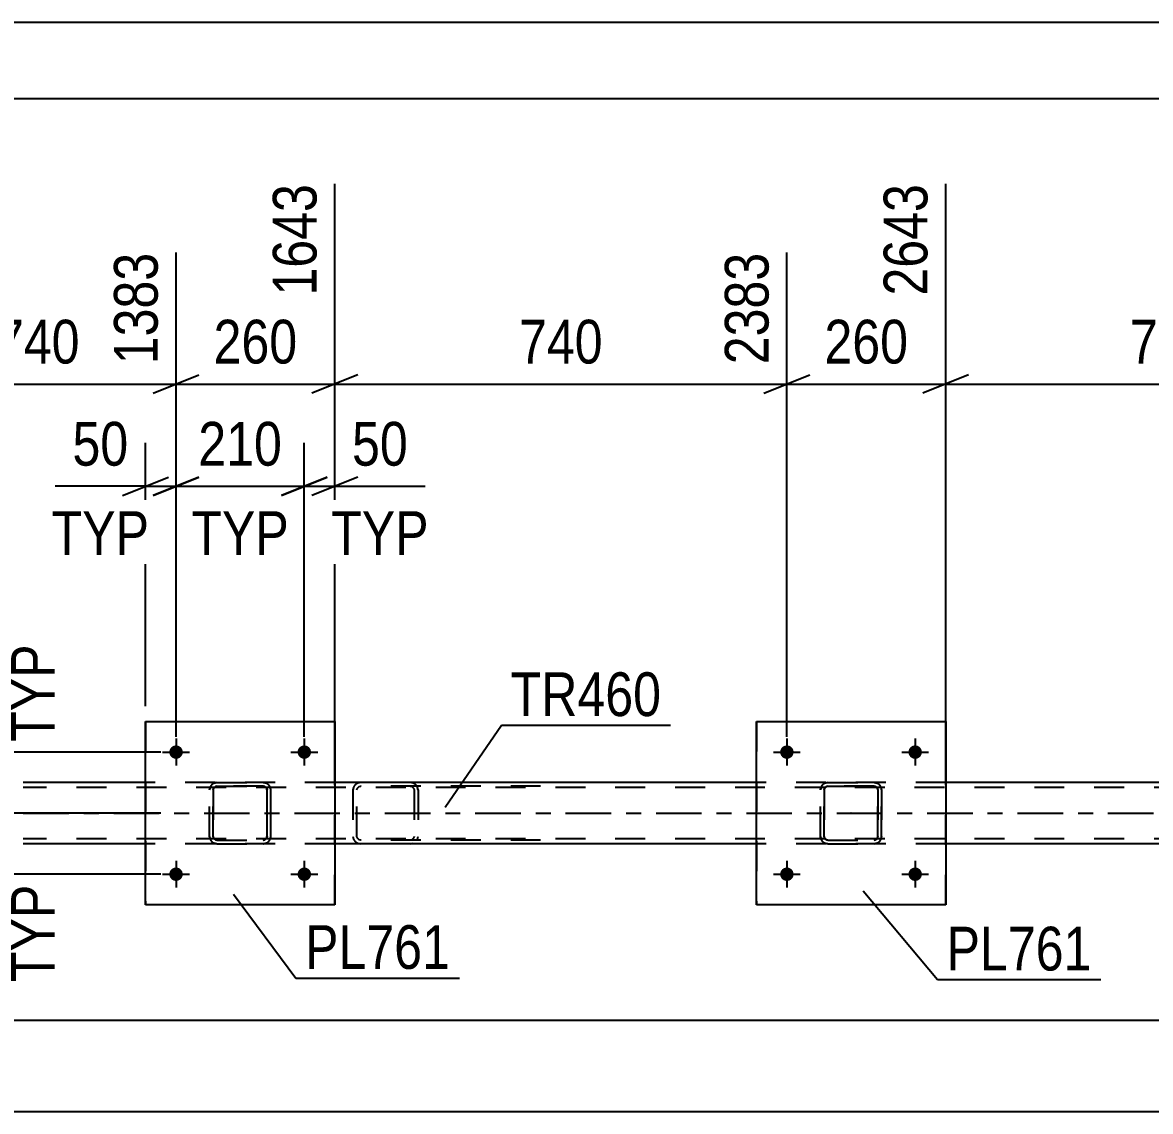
# Model space of a CAD drawing. Header units: millimetres. Extents: x 0 to 841, y 0 to 594.
# Drawn here: x 93.9 to 167.7, y 522.7 to 594 of the extents above; entities that cross this region are included whole.
import ezdxf

# ---------------------------------------------------------------- set-up
doc = ezdxf.new("R2010")
doc.units = ezdxf.units.MM
doc.linetypes.add('DXK_LINE_DOT2', pattern=[3.9198, 1.9599, -1.9599])
doc.linetypes.add('DXK_LINE_DOT3', pattern=[5.9187, 2.979, -0.9799, 0.9799, -0.9799])
doc.styles.add('Arial Narrow', font='ARIALN.TTF', dxfattribs={"height": 0.2})

# ---------------------------------------------------------------- blocks, each defined once
blk = doc.blocks.new('Unknown-318465270-1113')
at = {"color": 5, "linetype": 'Continuous'}
for p, q in [((841, 594), (0, 594)), ((836, 589), (5, 589))]:
    blk.add_line(p, q, dxfattribs=at)
blk = doc.blocks.new('Part-318465270-6247 - 6175')
at = {"color": 2, "linetype": 'Continuous'}
for p, q in [((101.911, 536.212), (101.911, 548.212)), ((101.911, 548.212), (101.911, 548.212)), ((101.911, 548.212), (114.311, 548.212)), ((114.311, 548.212), (114.311, 536.212)), ((101.911, 536.212), (101.911, 536.212)), ((114.311, 536.212), (101.911, 536.212))]:
    blk.add_line(p, q, dxfattribs=at)
at = {"color": 7, "linetype": 'DXK_LINE_DOT2'}
for p, q in [((101.911, 548.212), (101.911, 536.212)), ((101.911, 548.212), (101.911, 548.212)), ((114.311, 536.212), (114.311, 548.212)), ((101.911, 536.212), (101.911, 536.212))]:
    blk.add_line(p, q, dxfattribs=at)
blk = doc.blocks.new('Part-318465270-6248 - 6175')
at = {"color": 7, "linetype": 'DXK_LINE_DOT2'}
for p, q in [((106.106, 543.733), (106.142, 543.917)), ((106.106, 543.733), (106.111, 543.732)), ((106.106, 540.693), (106.106, 543.733)), ((106.147, 543.916), (106.111, 543.732)), ((106.111, 540.692), (106.111, 543.732)), ((106.364, 543.825), (106.346, 543.733)), ((106.351, 543.732), (106.346, 543.733)), ((106.346, 543.733), (106.346, 540.693)), ((106.351, 543.732), (106.369, 543.824)), ((106.351, 540.692), (106.351, 543.732)), ((106.416, 543.903), (106.364, 543.825)), ((106.369, 543.824), (106.421, 543.902)), ((106.402, 544.176), (106.586, 544.213)), ((106.591, 544.212), (106.407, 544.175)), ((106.494, 543.955), (106.416, 543.903)), ((106.421, 543.902), (106.499, 543.954)), ((106.586, 543.973), (106.494, 543.955)), ((106.499, 543.954), (106.591, 543.972)), ((106.591, 544.212), (106.586, 544.213)), ((106.586, 544.213), (109.626, 544.213)), ((106.586, 543.973), (106.591, 543.972)), ((109.626, 543.973), (106.586, 543.973)), ((106.591, 544.212), (109.631, 544.212)), ((106.591, 543.972), (109.631, 543.972)), ((109.626, 544.213), (109.631, 544.212)), ((109.626, 544.213), (109.81, 544.176)), ((109.631, 543.972), (109.626, 543.973)), ((109.718, 543.955), (109.626, 543.973)), ((109.814, 544.175), (109.631, 544.212)), ((109.631, 543.972), (109.722, 543.954)), ((109.718, 543.955), (109.722, 543.954)), ((109.796, 543.903), (109.718, 543.955)), ((109.722, 543.954), (109.8, 543.902)), ((109.848, 543.825), (109.796, 543.903)), ((109.8, 543.902), (109.852, 543.824)), ((109.866, 543.733), (109.848, 543.825)), ((109.852, 543.824), (109.871, 543.732)), ((109.871, 543.732), (109.866, 543.733)), ((109.866, 543.733), (109.866, 540.693)), ((109.871, 540.692), (109.871, 543.732)), ((110.069, 543.917), (110.106, 543.733)), ((110.111, 543.732), (110.074, 543.916)), ((110.111, 543.732), (110.106, 543.733)), ((110.106, 543.733), (110.106, 540.693)), ((110.111, 540.692), (110.111, 543.732)), ((106.111, 540.692), (106.106, 540.693)), ((106.142, 540.509), (106.106, 540.693)), ((106.111, 540.692), (106.147, 540.508)), ((106.346, 540.693), (106.351, 540.692)), ((106.346, 540.693), (106.364, 540.601)), ((106.369, 540.6), (106.351, 540.692)), ((109.848, 540.601), (109.866, 540.693)), ((109.871, 540.692), (109.852, 540.6)), ((109.866, 540.693), (109.871, 540.692)), ((110.106, 540.693), (110.069, 540.509)), ((110.074, 540.508), (110.111, 540.692)), ((110.106, 540.693), (110.111, 540.692)), ((106.364, 540.601), (106.416, 540.523)), ((106.421, 540.522), (106.369, 540.6)), ((106.402, 540.25), (106.407, 540.249)), ((106.586, 540.213), (106.402, 540.25)), ((106.407, 540.249), (106.591, 540.212)), ((106.416, 540.523), (106.494, 540.471)), ((106.499, 540.47), (106.421, 540.522)), ((106.494, 540.471), (106.586, 540.453)), ((106.591, 540.452), (106.499, 540.47)), ((106.591, 540.452), (106.586, 540.453)), ((106.586, 540.453), (109.626, 540.453)), ((106.591, 540.212), (106.586, 540.213)), ((106.586, 540.213), (109.626, 540.213)), ((106.591, 540.452), (109.631, 540.452)), ((106.591, 540.212), (109.631, 540.212)), ((109.626, 540.453), (109.718, 540.471)), ((109.626, 540.453), (109.631, 540.452)), ((109.81, 540.25), (109.626, 540.213)), ((109.626, 540.213), (109.631, 540.212)), ((109.722, 540.47), (109.631, 540.452)), ((109.631, 540.212), (109.814, 540.249)), ((109.718, 540.471), (109.796, 540.523)), ((109.8, 540.522), (109.722, 540.47)), ((109.796, 540.523), (109.848, 540.601)), ((109.852, 540.6), (109.8, 540.522))]:
    blk.add_line(p, q, dxfattribs=at)
at = {"color": 7, "linetype": 'DXK_LINE_DOT3'}
blk.add_line((108.114, 542.211), (108.103, 542.214), dxfattribs=at)
at = {"color": 7, "linetype": 'DXK_LINE_DOT2'}
for centre, start, end in [((106.586, 543.733), 112.5, 157.5), ((106.591, 543.732), 112.5, 157.5), ((109.626, 543.733), 22.5, 67.49999), ((109.631, 543.732), 22.5, 67.49999), ((106.586, 540.693), 202.5, 247.49999), ((106.591, 540.692), 202.5, 247.49999), ((109.626, 540.693), 292.5, 337.5), ((109.631, 540.692), 292.5, 337.5)]:
    blk.add_arc(centre, 0.48, start, end, dxfattribs=at)
blk = doc.blocks.new('Bolt-318465270-6187 - 6175')
at = {"linetype": 'Continuous'}
for points in [[(103.471, 546.213), (103.48, 546.304), (103.509, 546.392), (103.555, 546.471), (103.616, 546.54), (103.691, 546.594), (103.775, 546.631), (103.865, 546.65), (103.957, 546.65), (104.047, 546.631), (104.131, 546.594), (104.205, 546.54), (104.267, 546.471), (104.313, 546.392), (104.341, 546.304), (104.351, 546.213), (104.341, 546.121), (104.313, 546.034), (104.267, 545.954), (104.205, 545.886), (104.131, 545.832), (104.047, 545.794), (103.957, 545.775), (103.865, 545.775), (103.775, 545.794), (103.691, 545.832), (103.616, 545.886), (103.555, 545.954), (103.509, 546.034), (103.48, 546.121)], [(111.871, 546.213), (111.88, 546.304), (111.909, 546.392), (111.955, 546.471), (112.016, 546.54), (112.091, 546.594), (112.175, 546.631), (112.265, 546.65), (112.357, 546.65), (112.447, 546.631), (112.531, 546.594), (112.605, 546.54), (112.667, 546.471), (112.713, 546.392), (112.741, 546.304), (112.751, 546.213), (112.741, 546.121), (112.713, 546.034), (112.667, 545.954), (112.605, 545.886), (112.531, 545.832), (112.447, 545.794), (112.357, 545.775), (112.265, 545.775), (112.175, 545.794), (112.091, 545.832), (112.016, 545.886), (111.955, 545.954), (111.909, 546.034), (111.88, 546.121)]]:
    blk.add_hatch(color=1, dxfattribs=at).paths.add_polyline_path(points)
at = {"color": 1, "linetype": 'Continuous'}
for p, q in [((103.911, 547.093), (103.911, 545.333)), ((112.311, 547.093), (112.311, 545.333)), ((103.031, 546.213), (104.791, 546.213)), ((111.431, 546.213), (113.191, 546.213))]:
    blk.add_line(p, q, dxfattribs=at)
blk = doc.blocks.new('Bolt-318465270-6188 - 6175')
at = {"linetype": 'Continuous'}
for points in [[(103.471, 538.213), (103.48, 538.304), (103.509, 538.392), (103.555, 538.471), (103.616, 538.54), (103.691, 538.594), (103.775, 538.631), (103.865, 538.65), (103.957, 538.65), (104.047, 538.631), (104.131, 538.594), (104.205, 538.54), (104.267, 538.471), (104.313, 538.392), (104.341, 538.304), (104.351, 538.213), (104.341, 538.121), (104.313, 538.034), (104.267, 537.954), (104.205, 537.886), (104.131, 537.832), (104.047, 537.794), (103.957, 537.775), (103.865, 537.775), (103.775, 537.794), (103.691, 537.832), (103.616, 537.886), (103.555, 537.954), (103.509, 538.034), (103.48, 538.121)], [(111.871, 538.213), (111.88, 538.304), (111.909, 538.392), (111.955, 538.471), (112.016, 538.54), (112.091, 538.594), (112.175, 538.631), (112.265, 538.65), (112.357, 538.65), (112.447, 538.631), (112.531, 538.594), (112.605, 538.54), (112.667, 538.471), (112.713, 538.392), (112.741, 538.304), (112.751, 538.213), (112.741, 538.121), (112.713, 538.034), (112.667, 537.954), (112.605, 537.886), (112.531, 537.832), (112.447, 537.794), (112.357, 537.775), (112.265, 537.775), (112.175, 537.794), (112.091, 537.832), (112.016, 537.886), (111.955, 537.954), (111.909, 538.034), (111.88, 538.121)]]:
    blk.add_hatch(color=1, dxfattribs=at).paths.add_polyline_path(points)
at = {"color": 1, "linetype": 'Continuous'}
for p, q in [((103.911, 539.093), (103.911, 537.333)), ((112.311, 539.093), (112.311, 537.333)), ((103.031, 538.213), (104.791, 538.213)), ((111.431, 538.213), (113.191, 538.213))]:
    blk.add_line(p, q, dxfattribs=at)
blk = doc.blocks.new('Part-318465270-6253 - 6175')
at = {"color": 2, "linetype": 'Continuous'}
for p, q in [((141.91, 536.212), (141.91, 548.212)), ((141.91, 548.212), (141.91, 548.212)), ((141.91, 548.212), (154.31, 548.212)), ((154.31, 548.212), (154.31, 536.212)), ((141.91, 536.212), (141.91, 536.212)), ((154.31, 536.212), (141.91, 536.212))]:
    blk.add_line(p, q, dxfattribs=at)
at = {"color": 7, "linetype": 'DXK_LINE_DOT2'}
for p, q in [((141.91, 548.212), (141.91, 536.212)), ((141.91, 548.212), (141.91, 548.212)), ((154.31, 536.212), (154.31, 548.212)), ((141.91, 536.212), (141.91, 536.212))]:
    blk.add_line(p, q, dxfattribs=at)
blk = doc.blocks.new('Bolt-318465270-6189 - 6175')
at = {"linetype": 'Continuous'}
for points in [[(143.47, 546.213), (143.479, 546.304), (143.508, 546.392), (143.554, 546.471), (143.615, 546.54), (143.69, 546.594), (143.774, 546.631), (143.864, 546.65), (143.956, 546.65), (144.046, 546.631), (144.13, 546.594), (144.204, 546.54), (144.266, 546.471), (144.312, 546.392), (144.34, 546.304), (144.35, 546.213), (144.34, 546.121), (144.312, 546.034), (144.266, 545.954), (144.204, 545.886), (144.13, 545.832), (144.046, 545.794), (143.956, 545.775), (143.864, 545.775), (143.774, 545.794), (143.69, 545.832), (143.615, 545.886), (143.554, 545.954), (143.508, 546.034), (143.479, 546.121)], [(151.87, 546.213), (151.879, 546.304), (151.908, 546.392), (151.954, 546.471), (152.015, 546.54), (152.09, 546.594), (152.174, 546.631), (152.264, 546.65), (152.356, 546.65), (152.446, 546.631), (152.53, 546.594), (152.604, 546.54), (152.666, 546.471), (152.712, 546.392), (152.74, 546.304), (152.75, 546.213), (152.74, 546.121), (152.712, 546.034), (152.666, 545.954), (152.604, 545.886), (152.53, 545.832), (152.446, 545.794), (152.356, 545.775), (152.264, 545.775), (152.174, 545.794), (152.09, 545.832), (152.015, 545.886), (151.954, 545.954), (151.908, 546.034), (151.879, 546.121)]]:
    blk.add_hatch(color=1, dxfattribs=at).paths.add_polyline_path(points)
at = {"color": 1, "linetype": 'Continuous'}
for p, q in [((143.91, 547.093), (143.91, 545.333)), ((152.31, 547.093), (152.31, 545.333)), ((143.03, 546.213), (144.79, 546.213)), ((151.43, 546.213), (153.19, 546.213))]:
    blk.add_line(p, q, dxfattribs=at)
blk = doc.blocks.new('Part-318465270-6254 - 6175')
at = {"color": 7, "linetype": 'DXK_LINE_DOT2'}
for p, q in [((146.105, 543.733), (146.142, 543.917)), ((146.105, 543.733), (146.11, 543.732)), ((146.105, 540.693), (146.105, 543.733)), ((146.146, 543.916), (146.11, 543.732)), ((146.11, 540.692), (146.11, 543.732)), ((146.363, 543.825), (146.345, 543.733)), ((146.35, 543.732), (146.345, 543.733)), ((146.345, 543.733), (146.345, 540.693)), ((146.35, 543.732), (146.368, 543.824)), ((146.35, 540.692), (146.35, 543.732)), ((146.415, 543.903), (146.363, 543.825)), ((146.368, 543.824), (146.42, 543.902)), ((146.401, 544.176), (146.585, 544.213)), ((146.59, 544.212), (146.406, 544.175)), ((146.493, 543.955), (146.415, 543.903)), ((146.42, 543.902), (146.498, 543.954)), ((146.585, 543.973), (146.493, 543.955)), ((146.498, 543.954), (146.59, 543.972)), ((146.59, 544.212), (146.585, 544.213)), ((146.585, 544.213), (149.625, 544.213)), ((146.585, 543.973), (146.59, 543.972)), ((149.625, 543.973), (146.585, 543.973)), ((146.59, 544.212), (149.63, 544.212)), ((146.59, 543.972), (149.63, 543.972)), ((149.625, 544.213), (149.63, 544.212)), ((149.625, 544.213), (149.809, 544.176)), ((149.63, 543.972), (149.625, 543.973)), ((149.717, 543.955), (149.625, 543.973)), ((149.813, 544.175), (149.63, 544.212)), ((149.63, 543.972), (149.722, 543.954)), ((149.717, 543.955), (149.722, 543.954)), ((149.795, 543.903), (149.717, 543.955)), ((149.722, 543.954), (149.799, 543.902)), ((149.847, 543.825), (149.795, 543.903)), ((149.799, 543.902), (149.851, 543.824)), ((149.865, 543.733), (149.847, 543.825)), ((149.851, 543.824), (149.87, 543.732)), ((149.87, 543.732), (149.865, 543.733)), ((149.865, 543.733), (149.865, 540.693)), ((149.87, 540.692), (149.87, 543.732)), ((150.069, 543.917), (150.105, 543.733)), ((150.11, 543.732), (150.073, 543.916)), ((150.11, 543.732), (150.105, 543.733)), ((150.105, 543.733), (150.105, 540.693)), ((150.11, 540.692), (150.11, 543.732)), ((146.11, 540.692), (146.105, 540.693)), ((146.142, 540.509), (146.105, 540.693)), ((146.11, 540.692), (146.146, 540.508)), ((146.345, 540.693), (146.35, 540.692)), ((146.345, 540.693), (146.363, 540.601)), ((146.368, 540.6), (146.35, 540.692)), ((149.847, 540.601), (149.865, 540.693)), ((149.87, 540.692), (149.851, 540.6)), ((149.865, 540.693), (149.87, 540.692)), ((150.105, 540.693), (150.069, 540.509)), ((150.073, 540.508), (150.11, 540.692)), ((150.105, 540.693), (150.11, 540.692)), ((146.363, 540.601), (146.415, 540.523)), ((146.42, 540.522), (146.368, 540.6)), ((146.401, 540.25), (146.406, 540.249)), ((146.585, 540.213), (146.401, 540.25)), ((146.406, 540.249), (146.59, 540.212)), ((146.415, 540.523), (146.493, 540.471)), ((146.498, 540.47), (146.42, 540.522)), ((146.493, 540.471), (146.585, 540.453)), ((146.59, 540.452), (146.498, 540.47)), ((146.59, 540.452), (146.585, 540.453)), ((146.585, 540.453), (149.625, 540.453)), ((146.59, 540.212), (146.585, 540.213)), ((146.585, 540.213), (149.625, 540.213)), ((146.59, 540.452), (149.63, 540.452)), ((146.59, 540.212), (149.63, 540.212)), ((149.625, 540.453), (149.717, 540.471)), ((149.625, 540.453), (149.63, 540.452)), ((149.809, 540.25), (149.625, 540.213)), ((149.625, 540.213), (149.63, 540.212)), ((149.722, 540.47), (149.63, 540.452)), ((149.63, 540.212), (149.813, 540.249)), ((149.717, 540.471), (149.795, 540.523)), ((149.799, 540.522), (149.722, 540.47)), ((149.795, 540.523), (149.847, 540.601)), ((149.851, 540.6), (149.799, 540.522))]:
    blk.add_line(p, q, dxfattribs=at)
at = {"color": 7, "linetype": 'DXK_LINE_DOT3'}
blk.add_line((148.113, 542.211), (148.102, 542.214), dxfattribs=at)
at = {"color": 7, "linetype": 'DXK_LINE_DOT2'}
for centre, start, end in [((146.585, 543.733), 112.5, 157.5), ((146.59, 543.732), 112.5, 157.5), ((149.625, 543.733), 22.5, 67.49999), ((149.63, 543.732), 22.5, 67.49999), ((146.585, 540.693), 202.5, 247.49999), ((146.59, 540.692), 202.5, 247.49999), ((149.625, 540.693), 292.5, 337.5), ((149.63, 540.692), 292.5, 337.5)]:
    blk.add_arc(centre, 0.48, start, end, dxfattribs=at)
blk = doc.blocks.new('Bolt-318465270-6190 - 6175')
at = {"linetype": 'Continuous'}
for points in [[(143.47, 538.213), (143.479, 538.304), (143.508, 538.392), (143.554, 538.471), (143.615, 538.54), (143.69, 538.594), (143.774, 538.631), (143.864, 538.65), (143.956, 538.65), (144.046, 538.631), (144.13, 538.594), (144.204, 538.54), (144.266, 538.471), (144.312, 538.392), (144.34, 538.304), (144.35, 538.213), (144.34, 538.121), (144.312, 538.034), (144.266, 537.954), (144.204, 537.886), (144.13, 537.832), (144.046, 537.794), (143.956, 537.775), (143.864, 537.775), (143.774, 537.794), (143.69, 537.832), (143.615, 537.886), (143.554, 537.954), (143.508, 538.034), (143.479, 538.121)], [(151.87, 538.213), (151.879, 538.304), (151.908, 538.392), (151.954, 538.471), (152.015, 538.54), (152.09, 538.594), (152.174, 538.631), (152.264, 538.65), (152.356, 538.65), (152.446, 538.631), (152.53, 538.594), (152.604, 538.54), (152.666, 538.471), (152.712, 538.392), (152.74, 538.304), (152.75, 538.213), (152.74, 538.121), (152.712, 538.034), (152.666, 537.954), (152.604, 537.886), (152.53, 537.832), (152.446, 537.794), (152.356, 537.775), (152.264, 537.775), (152.174, 537.794), (152.09, 537.832), (152.015, 537.886), (151.954, 537.954), (151.908, 538.034), (151.879, 538.121)]]:
    blk.add_hatch(color=1, dxfattribs=at).paths.add_polyline_path(points)
at = {"color": 1, "linetype": 'Continuous'}
for p, q in [((143.91, 539.093), (143.91, 537.333)), ((152.31, 539.093), (152.31, 537.333)), ((143.03, 538.213), (144.79, 538.213)), ((151.43, 538.213), (153.19, 538.213))]:
    blk.add_line(p, q, dxfattribs=at)
blk = doc.blocks.new('Part-318465270-6266 - 6175')
at = {"color": 7, "linetype": 'DXK_LINE_DOT2'}
for p, q in [((115.532, 543.893), (115.498, 543.733)), ((115.498, 543.733), (115.498, 540.693)), ((115.537, 543.917), (115.532, 543.893)), ((115.754, 543.733), (115.773, 543.825)), ((115.754, 540.693), (115.754, 543.733)), ((115.773, 543.825), (115.828, 543.903)), ((116.009, 544.213), (115.814, 544.176)), ((115.828, 543.903), (115.911, 543.955)), ((115.911, 543.955), (116.009, 543.973)), ((127.785, 544.213), (116.009, 544.213)), ((127.785, 543.973), (116.009, 543.973)), ((119.44, 544.176), (119.244, 544.213)), ((119.244, 543.973), (119.342, 543.955)), ((119.342, 543.955), (119.425, 543.903)), ((119.425, 543.903), (119.48, 543.825)), ((119.48, 543.825), (119.5, 543.733)), ((119.5, 543.733), (119.5, 540.693)), ((119.721, 543.893), (119.716, 543.917)), ((119.755, 543.733), (119.721, 543.893)), ((119.755, 543.733), (119.755, 540.693)), ((115.498, 540.693), (115.516, 540.608)), ((115.773, 540.601), (115.754, 540.693)), ((119.5, 540.693), (119.48, 540.601)), ((119.737, 540.608), (119.755, 540.693)), ((115.516, 540.608), (115.537, 540.509)), ((115.828, 540.523), (115.773, 540.601)), ((115.814, 540.25), (116.009, 540.213)), ((115.911, 540.471), (115.828, 540.523)), ((116.009, 540.453), (115.911, 540.471)), ((127.785, 540.453), (116.009, 540.453)), ((127.785, 540.213), (116.009, 540.213)), ((119.342, 540.471), (119.244, 540.453)), ((119.244, 540.213), (119.44, 540.25)), ((119.425, 540.523), (119.342, 540.471)), ((119.48, 540.601), (119.425, 540.523)), ((119.716, 540.509), (119.737, 540.608))]:
    blk.add_line(p, q, dxfattribs=at)
for centre, start, end in [((115.99, 543.712), 110.75832, 155.68004), ((119.264, 543.712), 24.31996, 69.24168), ((115.99, 540.714), 204.31996, 249.24168)]:
    blk.add_arc(centre, 0.496, start, end, dxfattribs=at)
blk = doc.blocks.new('Part-318465270-6236 - 6175')
at = {"color": 2, "linetype": 'Continuous'}
for p, q in [((101.911, 544.213), (93.911, 544.213)), ((141.91, 544.213), (114.311, 544.213)), ((181.91, 544.213), (154.31, 544.213)), ((101.911, 540.213), (93.911, 540.213)), ((141.91, 540.213), (114.311, 540.213)), ((181.91, 540.213), (154.31, 540.213))]:
    blk.add_line(p, q, dxfattribs=at)
at = {"color": 7, "linetype": 'DXK_LINE_DOT2'}
for p, q in [((769.642, 543.893), (93.911, 543.893)), ((114.311, 544.213), (101.911, 544.213)), ((154.31, 544.213), (141.91, 544.213)), ((769.642, 540.533), (93.911, 540.533)), ((114.311, 540.213), (101.911, 540.213)), ((154.31, 540.213), (141.91, 540.213))]:
    blk.add_line(p, q, dxfattribs=at)
at = {"color": 7, "linetype": 'DXK_LINE_DOT3'}
blk.add_line((93.911, 542.213), (769.642, 542.213), dxfattribs=at)
blk = doc.blocks.new('StraightDimension-318465270-6450 - 6175')
at = {"color": 7, "linetype": 'Continuous'}
for p, q in [((90.873, 543.712), (92.073, 540.712)), ((102.911, 542.212), (88.623, 542.212)), ((91.473, 538.213), (91.473, 542.212)), ((92.073, 536.713), (90.873, 539.713)), ((102.911, 538.213), (88.623, 538.213)), ((91.473, 538.213), (91.473, 530.478)), ((91.473, 538.213), (91.473, 530.478))]:
    blk.add_line(p, q, dxfattribs=at)
at = {"color": 0}
blk.add_wipeout([(90.723, 537.688), (86.523, 537.688), (86.523, 531.003), (90.723, 531.003)], dxfattribs=at)
at = {"color": 0, "linetype": 'Continuous'}
blk.add_wipeout([(96.573, 538.14), (92.373, 538.14), (92.373, 530.551), (96.573, 530.551)], dxfattribs=at)
at = {"color": 3, "style": 'Arial Narrow'}
blk.add_text('100', height=2.8633, rotation=90.00021, dxfattribs=at).set_placement((90.123, 531.603))
at = {"color": 3, "linetype": 'Continuous', "style": 'Arial Narrow'}
blk.add_text('TYP', height=2.8633, rotation=90.00021, dxfattribs=at).set_placement((95.973, 531.151))
blk = doc.blocks.new('StraightDimension-318465270-6526 - 6175')
at = {"color": 7, "linetype": 'Continuous'}
blk.add_line((60.075, 528.659), (769.642, 528.659), dxfattribs=at)
blk = doc.blocks.new('StraightDimension-318465270-6972 - 6175')
at = {"color": 7, "linetype": 'Continuous'}
for p, q in [((154.31, 545.213), (154.31, 583.43)), ((143.91, 547.213), (143.91, 578.93)), ((142.41, 569.717), (145.41, 570.917)), ((155.81, 570.917), (152.81, 569.717)), ((143.91, 570.317), (154.31, 570.317))]:
    blk.add_line(p, q, dxfattribs=at)
at = {"color": 0}
blk.add_wipeout([(152.452, 571.067), (152.452, 575.267), (145.768, 575.267), (145.768, 571.067)], dxfattribs=at)
at = {"color": 3, "style": 'Arial Narrow'}
blk.add_text('260', height=2.8633, dxfattribs=at).set_placement((146.368, 571.667))
at = {"color": 0, "linetype": 'Continuous'}
blk.add_wipeout([(153.71, 584.03), (149.51, 584.03), (149.51, 575.517), (153.71, 575.517)], dxfattribs=at)
at = {"color": 3, "linetype": 'Continuous', "style": 'Arial Narrow'}
blk.add_text('2643', height=2.8633, rotation=90.00021, dxfattribs=at).set_placement((153.11, 576.117))
blk = doc.blocks.new('StraightDimension-318465270-6435 - 6175')
at = {"color": 7, "linetype": 'Continuous'}
for p, q in [((91.473, 546.213), (91.473, 553.947)), ((91.473, 546.213), (91.473, 553.947)), ((90.873, 547.713), (92.073, 544.713)), ((102.911, 546.213), (88.623, 546.213)), ((91.473, 542.212), (91.473, 546.213)), ((92.073, 540.712), (90.873, 543.712)), ((102.911, 542.212), (88.623, 542.212))]:
    blk.add_line(p, q, dxfattribs=at)
at = {"color": 0}
blk.add_wipeout([(90.723, 553.422), (86.523, 553.422), (86.523, 546.738), (90.723, 546.738)], dxfattribs=at)
at = {"color": 0, "linetype": 'Continuous'}
blk.add_wipeout([(96.573, 553.875), (92.373, 553.875), (92.373, 546.285), (96.573, 546.285)], dxfattribs=at)
at = {"color": 3, "style": 'Arial Narrow'}
blk.add_text('100', height=2.8633, rotation=90.00021, dxfattribs=at).set_placement((90.123, 547.338))
at = {"color": 3, "linetype": 'Continuous', "style": 'Arial Narrow'}
blk.add_text('TYP', height=2.8633, rotation=90.00021, dxfattribs=at).set_placement((95.973, 546.885))
blk = doc.blocks.new('StraightDimension-318465270-6466 - 6175')
at = {"color": 7, "linetype": 'Continuous'}
for p, q in [((112.311, 547.213), (112.311, 566.478)), ((114.311, 549.212), (114.311, 566.478)), ((110.811, 563.028), (113.811, 564.228)), ((112.311, 563.628), (114.311, 563.628)), ((115.811, 564.228), (112.811, 563.028)), ((114.311, 563.628), (120.217, 563.628)), ((114.311, 563.628), (120.217, 563.628))]:
    blk.add_line(p, q, dxfattribs=at)
at = {"color": 0}
blk.add_wipeout([(119.692, 564.378), (119.692, 568.578), (114.836, 568.578), (114.836, 564.378)], dxfattribs=at)
at = {"color": 0, "linetype": 'Continuous'}
blk.add_wipeout([(121.059, 558.528), (121.059, 562.728), (113.469, 562.728), (113.469, 558.528)], dxfattribs=at)
at = {"color": 3, "style": 'Arial Narrow'}
blk.add_text('50', height=2.8633, dxfattribs=at).set_placement((115.436, 564.978))
at = {"color": 3, "linetype": 'Continuous', "style": 'Arial Narrow'}
blk.add_text('TYP', height=2.8633, dxfattribs=at).set_placement((114.069, 559.128))
blk = doc.blocks.new('StraightDimension-318465270-6955 - 6175')
at = {"color": 7, "linetype": 'Continuous'}
for p, q in [((154.31, 545.213), (154.31, 583.43)), ((183.909, 547.213), (183.909, 578.93)), ((155.81, 570.917), (152.81, 569.717)), ((182.409, 569.717), (185.409, 570.917)), ((154.31, 570.317), (183.909, 570.317))]:
    blk.add_line(p, q, dxfattribs=at)
at = {"color": 0}
blk.add_wipeout([(172.452, 571.067), (172.452, 575.267), (165.767, 575.267), (165.767, 571.067)], dxfattribs=at)
at = {"color": 3, "style": 'Arial Narrow'}
blk.add_text('740', height=2.8633, dxfattribs=at).set_placement((166.367, 571.667))
at = {"color": 0, "linetype": 'Continuous'}
blk.add_wipeout([(183.309, 579.53), (179.109, 579.53), (179.109, 571.017), (183.309, 571.017)], dxfattribs=at)
at = {"color": 3, "linetype": 'Continuous', "style": 'Arial Narrow'}
blk.add_text('3383', height=2.8633, rotation=90.00021, dxfattribs=at).set_placement((182.709, 571.617))
blk = doc.blocks.new('StraightDimension-318465270-6989 - 6175')
at = {"color": 7, "linetype": 'Continuous'}
for p, q in [((114.311, 545.213), (114.311, 583.43)), ((143.91, 547.213), (143.91, 578.93)), ((115.811, 570.917), (112.811, 569.717)), ((142.41, 569.717), (145.41, 570.917)), ((114.311, 570.317), (143.91, 570.317))]:
    blk.add_line(p, q, dxfattribs=at)
at = {"color": 0}
blk.add_wipeout([(132.453, 571.067), (132.453, 575.267), (125.768, 575.267), (125.768, 571.067)], dxfattribs=at)
at = {"color": 3, "style": 'Arial Narrow'}
blk.add_text('740', height=2.8633, dxfattribs=at).set_placement((126.368, 571.667))
at = {"color": 0, "linetype": 'Continuous'}
blk.add_wipeout([(143.31, 579.53), (139.11, 579.53), (139.11, 571.017), (143.31, 571.017)], dxfattribs=at)
at = {"color": 3, "linetype": 'Continuous', "style": 'Arial Narrow'}
blk.add_text('2383', height=2.8633, rotation=90.00021, dxfattribs=at).set_placement((142.71, 571.617))
blk = doc.blocks.new('StraightDimension-318465270-7002 - 6175')
at = {"color": 7, "linetype": 'Continuous'}
for p, q in [((114.311, 545.213), (114.311, 583.43)), ((103.911, 547.213), (103.911, 578.93)), ((102.411, 569.717), (105.411, 570.917)), ((115.811, 570.917), (112.811, 569.717)), ((103.911, 570.317), (114.311, 570.317))]:
    blk.add_line(p, q, dxfattribs=at)
at = {"color": 0}
blk.add_wipeout([(112.453, 571.067), (112.453, 575.267), (105.769, 575.267), (105.769, 571.067)], dxfattribs=at)
at = {"color": 3, "style": 'Arial Narrow'}
blk.add_text('260', height=2.8633, dxfattribs=at).set_placement((106.369, 571.667))
at = {"color": 0, "linetype": 'Continuous'}
blk.add_wipeout([(113.711, 584.03), (109.511, 584.03), (109.511, 575.517), (113.711, 575.517)], dxfattribs=at)
at = {"color": 3, "linetype": 'Continuous', "style": 'Arial Narrow'}
blk.add_text('1643', height=2.8633, rotation=90.00021, dxfattribs=at).set_placement((113.111, 576.117))
blk = doc.blocks.new('StraightDimension-318465270-7015 - 6175')
at = {"color": 7, "linetype": 'Continuous'}
for p, q in [((85.811, 545.213), (85.811, 581.601)), ((103.911, 547.213), (103.911, 578.93)), ((87.311, 570.917), (84.311, 569.717)), ((102.411, 569.717), (105.411, 570.917)), ((85.811, 570.317), (103.911, 570.317))]:
    blk.add_line(p, q, dxfattribs=at)
at = {"color": 0}
blk.add_wipeout([(98.203, 571.067), (98.203, 575.267), (91.519, 575.267), (91.519, 571.067)], dxfattribs=at)
at = {"color": 3, "style": 'Arial Narrow'}
blk.add_text('740', height=2.8633, dxfattribs=at).set_placement((92.119, 571.667))
at = {"color": 0, "linetype": 'Continuous'}
blk.add_wipeout([(103.311, 579.53), (99.111, 579.53), (99.111, 571.017), (103.311, 571.017)], dxfattribs=at)
at = {"color": 3, "linetype": 'Continuous', "style": 'Arial Narrow'}
blk.add_text('1383', height=2.8633, rotation=90.00021, dxfattribs=at).set_placement((102.711, 571.617))
blk = doc.blocks.new('StraightDimension-318465270-8460 - 6175')
at = {"color": 7, "linetype": 'Continuous'}
for p, q in [((103.91, 547.213), (103.91, 566.478)), ((112.31, 547.213), (112.31, 566.478)), ((102.41, 563.028), (105.41, 564.228)), ((103.91, 563.628), (112.31, 563.628)), ((113.81, 564.228), (110.81, 563.028))]:
    blk.add_line(p, q, dxfattribs=at)
at = {"color": 0}
blk.add_wipeout([(111.452, 564.378), (111.452, 568.578), (104.768, 568.578), (104.768, 564.378)], dxfattribs=at)
at = {"color": 0, "linetype": 'Continuous'}
blk.add_wipeout([(111.905, 558.528), (111.905, 562.728), (104.315, 562.728), (104.315, 558.528)], dxfattribs=at)
at = {"color": 3, "style": 'Arial Narrow'}
blk.add_text('210', height=2.8633, dxfattribs=at).set_placement((105.368, 564.978))
at = {"color": 3, "linetype": 'Continuous', "style": 'Arial Narrow'}
blk.add_text('TYP', height=2.8633, dxfattribs=at).set_placement((104.915, 559.128))
blk = doc.blocks.new('StraightDimension-318465270-8714 - 6175')
at = {"color": 7, "linetype": 'Continuous'}
for p, q in [((112.31, 547.213), (112.31, 566.478)), ((114.311, 549.212), (114.311, 566.478)), ((110.81, 563.028), (113.81, 564.228)), ((112.31, 563.628), (114.311, 563.628)), ((115.811, 564.228), (112.811, 563.028)), ((114.311, 563.628), (120.217, 563.628)), ((114.311, 563.628), (120.217, 563.628))]:
    blk.add_line(p, q, dxfattribs=at)
at = {"color": 0}
blk.add_wipeout([(119.692, 564.378), (119.692, 568.578), (114.836, 568.578), (114.836, 564.378)], dxfattribs=at)
at = {"color": 0, "linetype": 'Continuous'}
blk.add_wipeout([(121.059, 558.528), (121.059, 562.728), (113.469, 562.728), (113.469, 558.528)], dxfattribs=at)
at = {"color": 3, "style": 'Arial Narrow'}
blk.add_text('50', height=2.8633, dxfattribs=at).set_placement((115.436, 564.978))
at = {"color": 3, "linetype": 'Continuous', "style": 'Arial Narrow'}
blk.add_text('TYP', height=2.8633, dxfattribs=at).set_placement((114.069, 559.128))
blk = doc.blocks.new('StraightDimension-318465270-8715 - 6175')
at = {"color": 7, "linetype": 'Continuous'}
for p, q in [((101.911, 549.212), (101.911, 566.478)), ((103.91, 547.213), (103.91, 566.478)), ((101.911, 563.628), (96.004, 563.628)), ((101.911, 563.628), (96.004, 563.628)), ((100.411, 563.028), (103.411, 564.228)), ((101.911, 563.628), (103.91, 563.628)), ((105.41, 564.228), (102.41, 563.028))]:
    blk.add_line(p, q, dxfattribs=at)
at = {"color": 0}
blk.add_wipeout([(101.386, 564.378), (101.386, 568.578), (96.529, 568.578), (96.529, 564.378)], dxfattribs=at)
at = {"color": 0, "linetype": 'Continuous'}
blk.add_wipeout([(102.752, 558.528), (102.752, 562.728), (95.163, 562.728), (95.163, 558.528)], dxfattribs=at)
at = {"color": 3, "style": 'Arial Narrow'}
blk.add_text('50', height=2.8633, dxfattribs=at).set_placement((97.129, 564.978))
at = {"color": 3, "linetype": 'Continuous', "style": 'Arial Narrow'}
blk.add_text('TYP', height=2.8633, dxfattribs=at).set_placement((95.763, 559.128))
blk = doc.blocks.new('StraightDimension-318465270-9818 - 6175')
at = {"color": 7, "linetype": 'Continuous'}
blk.add_line((59.435, 522.675), (770.282, 522.675), dxfattribs=at)
blk = doc.blocks.new('Mark-318465270-6243 - 6175')
at = {"color": 30, "linetype": 'Continuous'}
for p, q in [((107.672, 536.898), (111.76, 531.413)), ((111.76, 531.413), (122.464, 531.413))]:
    blk.add_line(p, q, dxfattribs=at)
at = {"color": 0}
blk.add_wipeout([(121.864, 532.013), (121.864, 535.013), (112.36, 535.013), (112.36, 532.013)], dxfattribs=at)
blk.add_wipeout([(121.864, 532.013), (121.864, 535.013), (112.36, 535.013), (112.36, 532.013)], dxfattribs=at)
at = {"color": 3, "style": 'Arial Narrow'}
blk.add_text('PL761', height=2.8633, dxfattribs=at).set_placement((112.36, 532.013))
blk = doc.blocks.new('Mark-318465270-6249 - 6175')
at = {"color": 30, "linetype": 'Continuous'}
for p, q in [((148.903, 537.131), (153.766, 531.308)), ((153.766, 531.308), (164.47, 531.308))]:
    blk.add_line(p, q, dxfattribs=at)
at = {"color": 0}
blk.add_wipeout([(163.87, 531.908), (163.87, 534.908), (154.366, 534.908), (154.366, 531.908)], dxfattribs=at)
blk.add_wipeout([(163.87, 531.908), (163.87, 534.908), (154.366, 534.908), (154.366, 531.908)], dxfattribs=at)
at = {"color": 3, "style": 'Arial Narrow'}
blk.add_text('PL761', height=2.8633, dxfattribs=at).set_placement((154.366, 531.908))
blk = doc.blocks.new('Mark-318465270-6232 - 6175')
at = {"color": 30, "linetype": 'Continuous'}
for p, q in [((121.528, 542.613), (125.223, 547.973)), ((125.223, 547.973), (136.288, 547.973))]:
    blk.add_line(p, q, dxfattribs=at)
at = {"color": 0}
blk.add_wipeout([(135.688, 548.573), (135.688, 551.573), (125.823, 551.573), (125.823, 548.573)], dxfattribs=at)
blk.add_wipeout([(135.688, 548.573), (135.688, 551.573), (125.823, 551.573), (125.823, 548.573)], dxfattribs=at)
at = {"color": 3, "style": 'Arial Narrow'}
blk.add_text('TR460', height=2.8633, dxfattribs=at).set_placement((125.823, 548.573))

msp = doc.modelspace()

# ---------------------------------------------------------------- block references
for name in ['Unknown-318465270-1113', 'Part-318465270-6247 - 6175', 'Part-318465270-6253 - 6175', 'Bolt-318465270-6187 - 6175', 'Bolt-318465270-6189 - 6175', 'Part-318465270-6236 - 6175', 'Part-318465270-6248 - 6175', 'Part-318465270-6266 - 6175', 'Part-318465270-6254 - 6175', 'Bolt-318465270-6188 - 6175', 'Bolt-318465270-6190 - 6175']:
    msp.add_blockref(name, (0, 0))

# ---------------------------------------------------------------- next in the draw order: block references
for name in ['StraightDimension-318465270-6972 - 6175', 'StraightDimension-318465270-6466 - 6175', 'StraightDimension-318465270-6450 - 6175']:
    msp.add_blockref(name, (0, 0))

# ---------------------------------------------------------------- next in the draw order: block references
for name in ['StraightDimension-318465270-6989 - 6175', 'StraightDimension-318465270-6955 - 6175', 'StraightDimension-318465270-6435 - 6175', 'StraightDimension-318465270-6526 - 6175']:
    msp.add_blockref(name, (0, 0))

# ---------------------------------------------------------------- next in the draw order: block references
for name in ['StraightDimension-318465270-7002 - 6175', 'Mark-318465270-6232 - 6175', 'StraightDimension-318465270-9818 - 6175']:
    msp.add_blockref(name, (0, 0))

# ---------------------------------------------------------------- next in the draw order: block references
for name in ['StraightDimension-318465270-7015 - 6175', 'Mark-318465270-6249 - 6175', 'Mark-318465270-6243 - 6175']:
    msp.add_blockref(name, (0, 0))

# ---------------------------------------------------------------- next in the draw order: block references
msp.add_blockref('StraightDimension-318465270-8460 - 6175', (0, 0))

# ---------------------------------------------------------------- next in the draw order: block references
for name in ['StraightDimension-318465270-8715 - 6175', 'StraightDimension-318465270-8714 - 6175']:
    msp.add_blockref(name, (0, 0))

doc.saveas('drawing.dxf')
